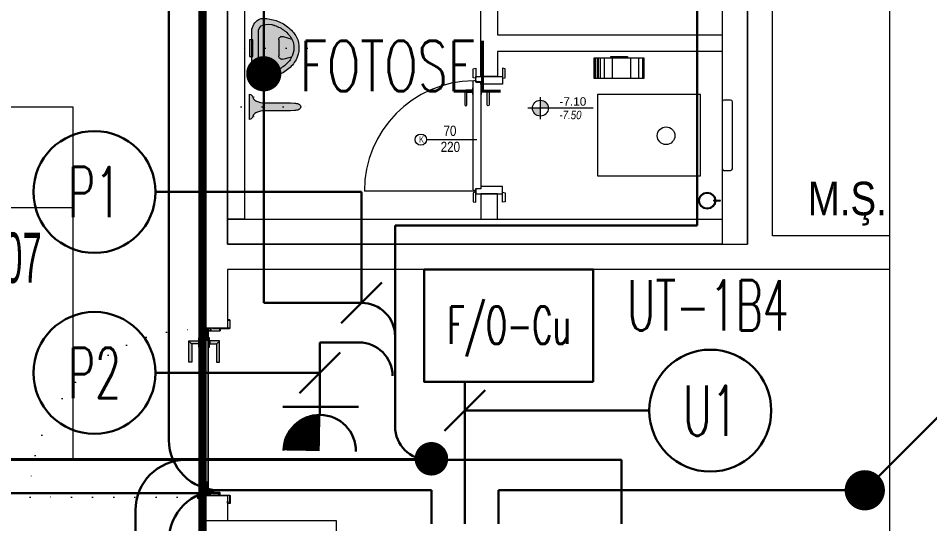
# Model space of a CAD drawing. Header units: metres. Extents: x -13194 to 152406, y -14653 to 29421.
# Drawn here: x 61950 to 62494, y 2478 to 2780 of the extents above; entities that cross this region are included whole.
import ezdxf
from ezdxf.enums import TextEntityAlignment as Align

# ---------------------------------------------------------------- set-up
doc = ezdxf.new("R2010")
doc.units = ezdxf.units.M
doc.header["$LTSCALE"] = 100
doc.header["$MEASUREMENT"] = 0
doc.linetypes.add('DOT2', pattern=[0.125, 0, -0.125])
doc.linetypes.add('HIDDEN', pattern=[0.375, 0.25, -0.125])
doc.layers.get('0').update_dxf_attribs({"color": 9, "lineweight": 9})
for name, color, linetype, lineweight in [('00', 9, 'Continuous', 9), ('01', 9, 'Continuous', 9), ('05', 9, 'Continuous', 9), ('05S', 9, 'Continuous', 9), ('06B', 9, 'Continuous', 9), ('06D', 9, 'Continuous', 9), ('10', 9, 'Continuous', 9), ('20', 9, 'DOT2', 9), ('21', 9, 'Continuous', 9), ('21_mahal200', 9, 'Continuous', 9), ('E-ETANŞ PRİZ', 7, 'Continuous', 30), ('E-IP KAMERA RACK KABİN', 7, 'Continuous', 30), ('E-KABLO', 7, 'Continuous', 30), ('E-LINYE', 7, 'Continuous', 30), ('E-OK', 3, 'Continuous', 30), ('E-YAZI', 7, 'Continuous', 30), ('Kapı', 204, 'Continuous', 9), ('KARA SIVA', 4, 'Continuous', 9), ('PLASTİK BOYA', 30, 'Continuous', 9), ('TEFRİŞ', 9, 'Continuous', 9)]:
    doc.layers.add(name, color=color, linetype=linetype, lineweight=lineweight)
doc.styles.add('Arial', font='arial.ttf', dxfattribs={"height": 2.5})
doc.styles.add('E-YAZI', font='txttw.shx')
doc.styles.add('MuuM_TEXT-ITALIC', font='ARIALNI.TTF')
doc.styles.add('MuuM_TEXT-STANDART', font='ARIALN.TTF')
doc.dimstyles.new('MuuM_DIM200', dxfattribs={"dimscale": 20, "dimtxt": 2, "dimasz": 1, "dimexe": 1, "dimexo": 1, "dimgap": 1, "dimtad": 1, "dimdec": 1, "dimrnd": 0.5, "dimdsep": 46, "dimtxsty": 'MuuM_TEXT-STANDART', "dimblk": 'ARCHTICK', "dimcen": 0, "dimdle": 0.15, "dimclrd": 256, "dimclre": 256, "dimclrt": 256, "dimadec": 0, "dimazin": 0, "dimtfac": 5, "dimtdec": 1, "dimtix": 1, "dimtmove": 2, "dimatfit": 3, "dimldrblk": 'DOT', "dimfxl": 3, "dimfxlon": 1, "dimtolj": 1, "dimlwd": -1, "dimlwe": -1, "dimarcsym": 0})

# ---------------------------------------------------------------- blocks, each defined once
blk = doc.blocks.new('100_ETANŞ PRİZ')
at = {"layer": 'E-ETANŞ PRİZ', "color": 4}
for p, q in [((-1.223023227008525, 2.136300217214738), (1.279205538914538, 2.136300217214738)), ((0, 2.400173244881443), (0, 0))]:
    blk.add_line(p, q, dxfattribs=at)
at = {"layer": 'E-ETANŞ PRİZ', "color": 4, "const_width": 1.200000000069849}
blk.add_lwpolyline([(0.0104714438784868, 3.000264618603978, -0.4142135623730951), (-0.5999086171505043, 3.589701791875995)], format="xyb", dxfattribs=at)
at = {"layer": 'E-ETANŞ PRİZ', "color": 4}
blk.add_arc((0, 3.600173235725378), 1.199999990853849, 180.755130769776, 0.7551307697759941, dxfattribs=at)
blk = doc.blocks.new('FO CU DÖNÜŞTÜRÜCÜ')
at = {"layer": 'E-IP KAMERA RACK KABİN', "color": 4}
blk.add_lwpolyline([(25.20000000024448, 0), (25.20000000024448, 33.59999999991852), (-25.20000000024448, 33.59999999991852), (-25.20000000024448, 0)], close=True, dxfattribs=at)
at = {"layer": 'E-IP KAMERA RACK KABİN', "color": 3, "style": 'E-YAZI', "width": 0.6}
blk.add_text('F/O-Cu', height=11.199999999972, dxfattribs=at).set_placement((-18.32511076197552, 11.34156584205338))
blk = doc.blocks.new('*U205')
at = {"layer": 'E-OK', "color": 3, "linetype": 'Continuous'}
blk.add_line((-126.2972928154189, -126.2164830618098), (-3.41e-14, -4.55e-14), dxfattribs=at)
at = {"layer": 'E-OK', "color": 4, "linetype": 'Continuous', "const_width": 29.99999988824129}
blk.add_lwpolyline([(-14.99999994412068, -4.55e-14, 1), (14.99999994412061, -4.55e-14, 1)], format="xyb", close=True, dxfattribs=at)
at = {"layer": 'E-OK', "color": 3, "linetype": 'Continuous'}
blk.add_solid([(-112.1596838169172, -140.3631438887791), (-140.4349018139206, -112.069822234839), (-211.1772569867689, -211.0421378427051)], dxfattribs=at)
blk = doc.blocks.new('p-kolon_80x80')
blk.add_lwpolyline([(-40, -40), (40, -40), (40, 40), (-40, 40)], close=True)
blk = doc.blocks.new('1.bod.mimari.elk')
at = {"layer": '01'}
blk.add_lwpolyline([(6509.999995712336, -5630.000000000002), (6509.999995712336, -5630.000000000002), (6509.999995712336, -5630.000000000002), (6509.999995712424, -6180.000004305961), (6779.999995712424, -6180.000004305961), (6779.999995712365, -5630.000000000002), (6779.999995712365, -5630.000000000002), (6779.999995712365, -5630.000000000002), (6819.999995712365, -5630.000000000002), (6819.999995712424, -6230.000004305961), (6469.999995712424, -6230.000004305961), (6469.999995712336, -5630.000000000002), (6509.999995712336, -5630.000000000002)], dxfattribs=at)
blk.add_blockref('p-kolon_80x80', (6099.999995712424, -6190.000004305961), dxfattribs=at)
blk = doc.blocks.new('gr-p-barel kilitli kapı kolu')
at = {"layer": '05S'}
h = blk.add_hatch(color=256, dxfattribs=at)
h.paths.add_polyline_path([(1.300000000000181, 0.8000000000001818), (-1.300000000000181, 0.8000000000001818), (-1.300000000000181, 0.7000000000002728), (1.300000000000181, 0.7000000000007276)])
h.paths.add_polyline_path([(2.75, 0.7000000000002728), (-2.75, 0.7000000000002728), (-2.75, 0), (2.75, 0)])
h.paths.add_polyline_path([(-11.69999999999709, 4.899999999999181), (-11.699999999998, 6.700000000000728), (0.9000000000005456, 6.700000000000728), (0.8999999999996362, 0.8000000000001818), (-0.8999999999996362, 0.7999999999997272), (-0.8999999999996362, 4.90000000000009)])
at = {"flags": 128}
for points in [[(-0.8999999999996362, 0.8000000000001818), (-0.8999999999996362, 4.900000000000545), (-11.69999999999891, 4.90000000000009), (-11.69999999999891, 6.700000000000273), (0.9000000000005456, 6.700000000000728), (0.8999999999996362, 0.8000000000001818)], [(-0.8000000000001818, 5), (0.8000000000001818, 6.600000000000362)]]:
    blk.add_lwpolyline(points, dxfattribs=at)
blk.add_lwpolyline([(-2.75, 0), (-2.75, 0.6999999999998181), (2.75, 0.7000000000002728), (2.75, 0)])
blk.add_lwpolyline([(-1.300000000000181, 0.7000000000002728), (1.300000000000181, 0.7000000000002728), (1.300000000000181, 0.8000000000001818), (-1.300000000000181, 0.8000000000001818)], close=True)
blk = doc.blocks.new('prf-scr2')
at = {"linetype": 'DOT2', "ltscale": 10}
blk.add_line((0, 0.1857142500000009), (-1e-16, -1.064285649999999), dxfattribs=at)
for p, q in [((0.09163645, -0.2441290999999978), (-0.0916364500000001, -0.2046380999999997)), ((-0.0916364500000001, -0.2439350999999988), (0.09163645, -0.2834260999999969)), ((0.09163645, -0.3231106000000011), (-0.0916364500000001, -0.2836195999999972)), ((-0.0916364500000001, -0.3229165999999964), (0.09163645, -0.3624076000000003)), ((0.09163645, -0.4020920499999989), (-0.0916364500000001, -0.3626011000000005)), ((-0.0916364500000001, -0.4018980999999997), (0.09163645, -0.4413891000000035)), ((0.09163645, -0.481073749999996), (-0.0916364500000001, -0.4415827499999978)), ((-0.0916364500000001, -0.4808798000000082), (0.09163645, -0.5203708500000005)), ((0.09163645, -0.5600555500000042), (-0.0916364500000001, -0.5205644500000006)), ((-0.0916364500000001, -0.5598615499999994), (0.09163645, -0.5993525500000034)), ((0.09163645, -0.6390373000000011), (-0.0916364500000001, -0.5995462500000088)), ((-0.0916364500000001, -0.6388432500000079), (0.09163645, -0.6783342500000061)), ((0.09163645, -0.7180189000000042), (-0.0916364500000001, -0.6785278500000061)), ((-0.0916364500000001, -0.7178253000000041), (0.09163645, -0.7573160000000088)), ((0.0552420499999996, -0.8362981999999988), (-0.0804827000000004, -0.7641103499999986)), ((-0.0690517, -0.7968069000000071), (0.0552420499999996, -0.8362981999999988)), ((0.09163645, -0.1651476000000059), (0, -0.1454021000000068)), ((0, -0.184699100000006), (0.09163645, -0.2044445999999993))]:
    blk.add_line(p, q)
blk.add_lwpolyline([(0.2314285999999996, 0), (-0.2314285999999996, 0), (-0.2314285999999996, -0.0100617499999998), (-0.1200000000000003, -0.1428571000000034), (0.1200000000000003, -0.1428571499999975), (0.2314285999999996, -0.0100617499999999), (0.2314285999999996, 0)], close=True)
for points in [[(0.2314285999999996, -0.0100617499999999), (-0.2314285999999996, -0.0100617499999998)], [(-0.0916364500000001, -0.1428571059091098), (-0.0916364500000001, -0.2046379999999999), (-0.1200003499999994, -0.2210138499999971), (-0.1200003499999994, -0.227559350000007), (-0.0916364500000001, -0.2439350999999988), (-0.0916364500000001, -0.2836194999999975), (-0.1200003499999994, -0.2999953500000004), (-0.1200003499999994, -0.3065408499999989), (-0.0916364500000001, -0.3229165999999964), (-0.0916364500000001, -0.3626010000000008), (-0.1200003499999994, -0.3789767999999981), (-0.1200003499999994, -0.3855223499999965), (-0.0916364500000001, -0.4018980999999997), (-0.0916364500000001, -0.4415827000000036), (-0.1200003499999994, -0.4579585000000009), (-0.1200003499999994, -0.4645040499999994), (-0.0916364500000001, -0.4808798000000082), (-0.0916364500000001, -0.5205644500000006), (-0.1200003499999994, -0.5369402000000038), (-0.1200003499999994, -0.5434858500000077), (-0.0916364500000001, -0.5598615499999994), (-0.0916364500000001, -0.5995461500000033), (-0.1200003499999994, -0.6159219500000006), (-0.1200003499999994, -0.6224674999999991), (-0.0916364500000001, -0.6388432500000079), (-0.0916364500000001, -0.6785278500000061), (-0.1200003499999994, -0.6949041500000078), (-0.1200003499999994, -0.7014492000000077), (-0.0916364500000001, -0.7178253000000041), (-0.0916364500000001, -0.7322130000000074), (-0.0804827000000004, -0.7641103499999986), (-0.0974138499999996, -0.7738857499999995), (-0.0974138499999996, -0.7804311500000041), (-0.0690517, -0.7968069000000071), (-0.0082380000000001, -0.9441533999999989), (-1e-16, -0.95), (0.008237999999999999, -0.9441533999999989), (0.0834733999999997, -0.7555572500000495), (0.09163645, -0.7573160000000088), (0.1200003499999994, -0.7409402999999998), (0.1200003499999994, -0.7343950500000063), (0.09163645, -0.7180189000000042), (0.09163645, -0.6783342500000061), (0.1200003499999994, -0.6619585000000087), (0.1200003499999994, -0.6554130500000043), (0.09163645, -0.6390371500000072), (0.09163645, -0.5993525500000034), (0.1200003499999994, -0.5829768000000002), (0.1200003499999994, -0.5764312499999961), (0.09163645, -0.5600554500000045), (0.09163645, -0.5203708500000005), (0.1200003499999994, -0.5039951500000086), (0.1200003499999994, -0.4974494999999991), (0.09163645, -0.481073749999996), (0.09163645, -0.4413891000000035), (0.1200003499999994, -0.4250134500000002), (0.1200003499999994, -0.4184677999999963), (0.09163645, -0.4020920499999989), (0.09163645, -0.3624076000000003), (0.1200003499999994, -0.3460319499999969), (0.1200003499999994, -0.3394862999999987), (0.09163645, -0.3231106000000011), (0.09163645, -0.2834260999999969), (0.1200003499999994, -0.2670504499999993), (0.1200003499999994, -0.2605048000000067), (0.09163645, -0.2441290999999978), (0.09163645, -0.2044445999999993), (0.1200003499999994, -0.1880689500000073), (0.1200003499999994, -0.1815233000000035), (0.09163645, -0.1651476000000059), (0.09163645, -0.1428571440909536)]]:
    blk.add_lwpolyline(points)
blk = doc.blocks.new('K-SAC-01')
at = {"layer": '10'}
for points in [[(-4.599999999999454, 16.20000000000027, -0.4142135623730951), (-4.49999999999909, 16.29999999999973), (-0.0999999999989996, 16.29999999999973, -0.4142135623730951), (9.095e-13, 16.19999999999936), (9.095e-13, 5.900000000000089), (0.2000000000007276, 5.900000000000089), (0.2000000000007276, 16.19999999999936, 0.4142135623730951), (-0.0999999999989996, 16.49999999999954), (-4.49999999999909, 16.49999999999954, 0.4142135623730951), (-4.799999999999272, 16.20000000000027), (-4.799999999999272, 15.30000000000018, 0.4142135623730951), (-4.49999999999909, 15), (-3.399999999999636, 15), (-3.399999999999636, 15.19999999999981), (-4.49999999999909, 15.19999999999981, -0.4142135623730951), (-4.599999999999454, 15.30000000000018)], [(104.6000000000012, 16.20000000000027, 0.4142135623730951), (104.5000000000009, 16.29999999999973), (100.1000000000008, 16.29999999999973, 0.4142135623730951), (100.0000000000009, 16.19999999999936), (100.0000000000009, 5.900000000000089), (99.80000000000109, 5.900000000000089), (99.80000000000109, 16.19999999999936, -0.4142135623730951), (100.1000000000008, 16.49999999999954), (104.5000000000009, 16.49999999999954, -0.4142135623730951), (104.8000000000011, 16.20000000000027), (104.8000000000011, 15.30000000000018, -0.4142135623730951), (104.5000000000009, 15), (103.4000000000014, 15), (103.4000000000014, 15.19999999999981), (104.5000000000009, 15.19999999999981, 0.4142135623730951), (104.6000000000012, 15.30000000000018)], [(0.2000000000007276, 10.29999999999972, -0.4142135623730951), (0.5000000000009095, 10.59999999999991), (1.500000000000909, 10.59999999999991, -0.4142135623730951), (1.800000000001091, 10.29999999999972), (1.800000000001091, 3.90000000000009, -0.4142135623730951), (1.500000000000909, 3.599999999999909, -0.4142135623730951), (1.200000000000727, 3.90000000000009), (1.200000000000727, 4.799999999999726), (0.2000000000007276, 4.800000000000182), (0.2000000000007276, -1.199999999999818, -0.4142135623730951), (-0.0999999999994543, -1.5), (-4.49999999999909, -1.5, -0.4142135623730951), (-4.799999999999272, -1.199999999999818), (-4.799999999999272, -0.2999999999997271, -0.4142135623730951), (-4.49999999999909, 0), (-3.399999999999636, 0), (-3.399999999999636, -0.1999999999998181), (-4.49999999999909, -0.1999999999998181, 0.4142135623730951), (-4.599999999999454, -0.2999999999997271), (-4.599999999999454, -1.199999999999818, 0.4142135623724291), (-4.49999999999909, -1.300000000000181), (-0.0999999999994543, -1.299999999999727, 0.4142135623730951), (0, -1.199999999999818), (9.095e-13, 5), (1.400000000000545, 5), (1.400000000000545, 3.90000000000009, 0.4142135623730951), (1.500000000000909, 3.799999999999727, 0.4142135623730951), (1.600000000000363, 3.90000000000009), (1.600000000000363, 10.29999999999972, 0.4142135623730951), (1.500000000000909, 10.40000000000009), (0.5000000000009095, 10.40000000000009, 0.4142135623730951), (0.4000000000005457, 10.29999999999972), (0.4000000000005457, 9.40000000000009), (0.2000000000007276, 9.40000000000009)], [(99.80000000000109, 10.29999999999972, 0.4142135623730951), (99.50000000000091, 10.59999999999991), (98.50000000000091, 10.59999999999991, 0.4142135623730951), (98.20000000000073, 10.29999999999972), (98.20000000000073, 3.90000000000009, 0.4142135623730951), (98.50000000000091, 3.599999999999909, 0.4142135623730951), (98.80000000000109, 3.90000000000009), (98.80000000000109, 4.799999999999726), (99.80000000000109, 4.800000000000182), (99.80000000000109, -1.199999999999818, 0.4142135623730951), (100.1000000000012, -1.5), (104.5000000000009, -1.5, 0.4142135623730951), (104.8000000000011, -1.199999999999818), (104.8000000000011, -0.2999999999997271, 0.4142135623730951), (104.5000000000009, 0), (103.4000000000014, 0), (103.4000000000014, -0.1999999999998181), (104.5000000000009, -0.1999999999998181, -0.4142135623730951), (104.6000000000012, -0.2999999999997271), (104.6000000000012, -1.199999999999818, -0.4142135623724291), (104.5000000000009, -1.300000000000181), (100.1000000000012, -1.299999999999727, -0.4142135623730951), (100.0000000000018, -1.199999999999818), (100.0000000000009, 5), (98.60000000000127, 5), (98.60000000000127, 3.90000000000009, -0.4142135623730951), (98.50000000000091, 3.799999999999727, -0.4142135623730951), (98.40000000000143, 3.90000000000009), (98.40000000000143, 10.29999999999972, -0.4142135623730951), (98.50000000000091, 10.40000000000009), (99.50000000000091, 10.40000000000009, -0.4142135623730951), (99.60000000000127, 10.29999999999972), (99.60000000000127, 9.40000000000009), (99.80000000000109, 9.40000000000009)], [(-0.3789291877892538, -2.01380615643302), (1.000000000000909, -1.372447916059172), (1.000000000000909, 1.5), (1.200000000000727, 1.5), (1.200000000000727, -1.5), (-0.2699583792127669, -2.183697123727142, -14.79600197240014)]]:
    blk.add_lwpolyline(points, format="xyb", close=True, dxfattribs=at)
for points in [[(98.80000000000244, 0.1499999999932697), (98.80000000000244, 2.149999999993269), (99.10000000000174, 2.149999999993269), (99.10000000000174, 3.193404064993047), (1.500000000001364, 3.193404064993047), (1.500000000001364, 2.149999999993269), (1.800000000001546, 2.149999999993269), (1.800000000001546, 0.1499999999932697), (1.500000000001364, 0.1499999999932697), (1.500000000001364, 1.850000000004911), (1.200000000001182, 1.850000000004911), (1.200000000001182, 3.493404064995957), (99.40000000000099, 3.493404064995957), (99.40000000000099, 1.850000000004911), (99.10000000000174, 1.850000000004911), (99.10000000000174, 0.1499999999932697)], [(98.80000000000244, 2.149999999993269), (98.80000000000244, 0.1499999999932697), (99.40000000000099, 0.1499999999932697), (99.40000000000099, -1.500000000000909), (1.200000000001182, -1.500000000000909), (1.200000000001182, 0.1499999999932697), (1.800000000001546, 0.1499999999932697), (1.800000000001546, 2.149999999993269), (2.100000000000818, 2.149999999993269), (2.100000000000818, -0.1499999999950887), (1.500000000001364, -0.1499999999950887), (1.500000000001364, -1.199999999997999), (99.10000000000174, -1.199999999997999), (99.10000000000174, -0.1499999999950887), (98.50000000000135, -0.1499999999950887), (98.50000000000135, 2.149999999993269), (98.80000000000244, 2.149999999993269)]]:
    blk.add_lwpolyline(points, dxfattribs=at)
for points in [[(2.100000000000818, 2.99999999999909), (8.100000000000819, 2.99999999999909), (8.100000000000819, -1.000000000000909), (2.100000000000818, -1.000000000000909)], [(2.400000000001, 2.69999999999618), (7.800000000001546, 2.69999999999618), (7.800000000001546, -0.6999999999979992), (2.400000000001, -0.6999999999979992)], [(98.50000000000135, 2.99999999999909), (92.50000000000135, 2.99999999999909), (92.50000000000135, -1.000000000000909), (98.50000000000135, -1.000000000000909)], [(98.20000000000029, 2.69999999999618), (92.80000000000246, 2.69999999999618), (92.80000000000246, -0.6999999999979992), (98.20000000000029, -0.6999999999979992)]]:
    blk.add_lwpolyline(points, close=True, dxfattribs=at)
blk.add_circle((-0.9499999999989086, -2.49999349423706), 0.55, dxfattribs=at)
at = {"layer": '20', "linetype": 'HIDDEN'}
for points in [[(-0.1999999999989086, -1.299999999999727), (-0.1999999999989086, 0), (-1.699999999998908, 0), (-1.699999999998908, -1.299999999999727)], [(-0.3999999999987267, -1.990091542878417), (-0.3999999999987267, -0.2000000000002728), (-1.49999999999909, -0.2000000000002728), (-1.49999999999909, -1.990091542878417)]]:
    blk.add_lwpolyline(points, dxfattribs=at)
at = {"layer": '20'}
blk.add_lwpolyline([(-0.9499999999993632, -2.499993494238424), (-0.9499999999989086, -102.8549758667554)], dxfattribs=at)
blk.add_arc((-0.9499999999989086, -2.49999349423706), 100.3549823725184, 270, 1.513139558785166, dxfattribs=at)
at = {"layer": '06B'}
blk.add_blockref('gr-p-barel kilitli kapı kolu', (91.40000000628015, 3.506028542890817), dxfattribs=at)
at = {"layer": '06B', "xscale": -1, "rotation": 180}
blk.add_blockref('gr-p-barel kilitli kapı kolu', (91.40000000628015, -1.506028542878084), dxfattribs=at)
at = {"layer": '10', "xscale": -1, "rotation": 90}
blk.add_blockref('prf-scr2', (1.500000000001364, 0.9999999999990904), dxfattribs=at)
at = {"layer": '10', "rotation": 270}
blk.add_blockref('prf-scr2', (99.10000000000174, 1.221629659781683), dxfattribs=at)
blk = doc.blocks.new('_ArchTick')
at = {"color": 0, "linetype": 'ByBlock', "const_width": 0.15}
blk.add_lwpolyline([(-0.5, -0.5), (0.5, 0.5)], dxfattribs=at)
blk = doc.blocks.new('_Dot')
at = {"color": 0, "linetype": 'ByBlock', "lineweight": -2}
blk.add_line((-0.5, 0), (-1, 0), dxfattribs=at)
at = {"color": 0, "linetype": 'ByBlock', "const_width": 0.5}
blk.add_lwpolyline([(-0.25, 0, 1), (0.25, 0, 1)], format="xyb", close=True, dxfattribs=at)
blk = doc.blocks.new('0_roomno2')
blk.add_lwpolyline([(19.375, -10.50000000000218), (0, -10.50000000000218), (0, 0), (19.375, 0)], close=True)
for points in [[(0, -3.000000000001455), (19.375, -3.000000000001455)], [(8.125, -3.000000000001455), (8.125, -10.50000000000218)], [(11.875, -3.000000000001455), (11.875, -10.50000000000218)], [(15.625, -3.000000000001455), (15.625, -10.50000000000218)], [(0, -6.750000000001456), (8.125, -6.750000000001456)]]:
    blk.add_lwpolyline(points)
at = {"style": 'MuuM_TEXT-STANDART', "width": 0.6}
blk.add_text('H:', height=1.5, dxfattribs=at).set_placement((0.3500000000000001, -8.607952679349546), align=Align.MIDDLE_LEFT)
at = {"style": 'Arial'}
blk.add_attdef('ODANO', (0, 1.170000000001164), '', height=2, dxfattribs=at)
blk.add_attdef('MEKANADI', text='', height=2, dxfattribs=at).set_placement((0.3500000000000002, -3.000000000001455), align=Align.BOTTOM_LEFT)
at = {"style": 'MuuM_TEXT-STANDART', "width": 0.6}
for tag, p in [('YER01', (10, -4.500000000001455)), ('TAVAN01', (13.75, -4.500000000001455)), ('DUVAR01', (17.5, -4.500000000001455)), ('YER02', (10, -6.750000000001456)), ('TAVAN02', (13.75, -6.750000000001456)), ('DUVAR02', (17.5, -6.750000000001456)), ('YER03', (10, -9.000000000001457)), ('TAVAN03', (13.75, -9.000000000001457)), ('DUVAR03', (17.5, -9.000000000001457))]:
    blk.add_attdef(tag, text='', height=1.5, dxfattribs=at).set_placement(p, align=Align.MIDDLE_CENTER)
for tag, p in [('M2', (0.3500000000000001, -4.875000000001455)), ('TEMIZTAVANYUKSEKLIGI', (1.799999999999999, -8.607952679349546))]:
    blk.add_attdef(tag, text='', height=1.5, dxfattribs=at).set_placement(p, align=Align.MIDDLE_LEFT)
blk = doc.blocks.new('p-t.kağıtlığı')
at = {"layer": 'TEFRİŞ'}
h = blk.add_hatch(dxfattribs=at)
h.set_pattern_fill('CYL', color=256, scale=30, angle=-89.99999999999999, style=0)
h.set_pattern_definition([(270, (-14.39999999999963, 13), (30, 6.7e-15), []), (270, (-13.80000000000018, 13), (30, 6.7e-15), []), (270, (-12.59999999999945, 13), (30, 6.7e-15), []), (270, (-10.19999999999982, 13), (30, 6.7e-15), []), (270, (-5.399999999999636, 13), (30, 6.7e-15), []), (270, (5.400000000000542, 13), (30, 6.7e-15), []), (270, (10.19999999999982, 13), (30, 6.7e-15), []), (270, (12.60000000000036, 13), (30, 6.7e-15), []), (270, (13.80000000000018, 13), (30, 6.7e-15), []), (270, (14.40000000000054, 13), (30, 6.7e-15), [])])
h.paths.add_polyline_path([(-15, 1), (15, 1), (15, 13), (-15, 13)])
for points in [[(-15, 1), (15, 1), (15, 13), (-15, 13)], [(5, 1), (5, 0), (-5, 0), (-5, 1)]]:
    blk.add_lwpolyline(points, close=True, dxfattribs=at)
blk = doc.blocks.new('San-p-uripart')
at = {"layer": '05S'}
h = blk.add_hatch(color=256, dxfattribs=at)
edge = h.paths.add_edge_path()
edge.add_line((0, 0), (-7.502701282911726, 0))
edge.add_arc((-5.709877322929968, -0.0991818855945894), 1.795565314299233, 176.8335336137003, 251.0946557253123)
edge.add_arc((-8.442650596654858, -8.078530705955927), 6.638772677657441, 57.0297629489329, 71.09465572531082, ccw=False)
edge.add_arc((-7.040729375654334, -5.917304325401346), 4.062674353079212, 23.36070373810901, 57.02976294893671, ccw=False)
edge.add_arc((-13.70585418392875, -8.796135696042256), 11.32294699055403, -0.7682051098128113, 23.360703738108384, ccw=False)
edge.add_arc((402.5469214286236, -14.37746602216248), 404.967245607545, 179.231794890187, 181.7550775583132)
edge.add_arc((11.77246903945706, -25.27573944187134), 14.08342795668617, 186.1332779337883, 196.4356805880288)
edge.add_arc((0.2055674033981631, -28.52261435773835), 2.076566262679214, 200.8138809635047, 264.3187619893651)
edge.add_arc((-0.2055674033981631, -28.52261435773835), 2.076566262679214, 275.6812380106349, 339.1861190364953)
edge.add_arc((-11.77246903945706, -25.27573944187134), 14.08342795668617, 343.5643194119712, 353.8667220662117)
edge.add_arc((-402.5469214286236, -14.37746602216248), 404.967245607545, 358.2449224416866, 360.768205109813)
edge.add_arc((13.70585418392875, -8.796135696042256), 11.32294699055404, 156.6392962618916, 180.7682051098129, ccw=False)
edge.add_arc((7.040729375654334, -5.917304325401346), 4.062674353079213, 122.9702370510633, 156.639296261891, ccw=False)
edge.add_arc((8.442650596654858, -8.078530705955927), 6.638772677657441, 108.90534427468921, 122.97023705106719, ccw=False)
edge.add_arc((5.709877322929968, -0.0991818855945894), 1.795565314299232, 288.9053442746877, 363.1664663862996)
edge.add_line((7.502701282912312, 0), (5.853095785823825e-13, 0))
at = {"linetype": 'DOT2'}
for p, q in [((-5.770817504173462, -2.733077667144243), (-5.770817504173462, 3.350195222110413)), ((0, 5), (0, -40.49999999999636)), ((5.770817504173462, -2.733077667144243), (5.770817504173462, 3.350195222110413))]:
    blk.add_line(p, q, dxfattribs=at)
blk.add_lwpolyline([(0, 0), (-7.502701282912312, 0, 0.3358627193216691), (-6.291650653194663, -1.797885682644845, -0.0614468324515553), (-4.829808567523286, -2.508909970380043, -0.1479750645966862), (-3.311085466844815, -4.306379369778366, -0.1056729534655511), (-2.383924922236474, -8.947945920119308, 0.011010342516257), (-2.230346181717322, -26.78043505654569, 0.0449830156324357), (-1.735481351159251, -29.26048777216966, 0.2844088340516868), (0, -30.58898060938736, 0.2844088340516868), (1.735481351159251, -29.26048777216966, 0.0449830156324357), (2.230346181717322, -26.78043505654569, 0.011010342516257), (2.383924922236474, -8.947945920119308, -0.1056729534655511), (3.311085466844815, -4.306379369778366, -0.1479750645966862), (4.829808567523286, -2.508909970380043, -0.0614468324515553), (6.291650653194663, -1.797885682644845, 0.3358627193216691), (7.502701282912312, 0)], format="xyb", close=True)
blk = doc.blocks.new('v-k-pisuar01-p-s')
at = {"layer": '05S'}
h = blk.add_hatch(color=256, dxfattribs=at)
edge = h.paths.add_edge_path()
edge.add_line((11.42270253094102, 3.638e-12), (-11.42270253094102, 3.638e-12))
edge.add_arc((-9.830791421985849, -8.150053224959265), 8.304068192672245, 101.052160196956, 157.7110542586413)
edge.add_arc((-8.698184620976463, -7.002620211645987), 9.040695939314752, 167.2054471598568, 179.9865996109631)
edge.add_arc((3.698906807148886, -6.994059835495138), 21.43778808926014, 180.0172277376221, 200.174822931414)
edge.add_arc((4.927594309561754, -7.521959883539237), 22.42787110088592, 197.8257412586595, 217.822754149149)
edge.add_arc((2.836417373735457, -9.145373557403216), 19.78051526280616, 217.8227541491555, 241.917258812392)
edge.add_arc((-0.7404978676677274, -15.84919987251851), 12.18212004358895, 241.9172588123764, 274.1094109938937)
edge.add_arc((0.011119686978418, -13.43780789287848), 14.56269787259692, 270.4775210897593, 298.0827411875948)
edge.add_arc((-1.900854454888758, -9.854401046221028), 18.62428004557212, 298.082741187634, 322.1772458508703)
edge.add_arc((-4.90535493561765, -7.521959883539237), 22.4278711008861, 322.1772458508511, 342.1742587413403)
edge.add_arc((-3.676667433204783, -6.994059835495138), 21.43778808926036, 339.8251770685861, 359.9827722623778)
edge.add_arc((10.17531421099374, -6.921057905034102), 7.586221502296683, 359.3999502511719, 374.6647735631948)
edge.add_arc((9.830791421987668, -8.150053224962901), 8.304068192673494, 22.28894574136448, 78.94783980325458)
at = {"linetype": 'DOT2'}
blk.add_line((0, -33), (0, 5), dxfattribs=at)
for p, q in [((-5.065933825182582, -16.00050576547437), (4.657896394137424, -16.00050576547437)), ((-6.984664828327367, -18.56483841345834), (-5.466074508258316, -23.72804550169167)), ((6.590366273341714, -18.51583106659382), (5.18733824030096, -23.77718619049119))]:
    blk.add_line(p, q)
for points in [[(11.42270253094102, 3.638e-12), (-11.42270253094102, 3.638e-12, 0.2523838902471173), (-17.51440381128668, -5.000505765474372, 0.0558261851845719), (-17.73888031302704, -7.000505765474372, 0.0881816074474143), (-16.42355859140844, -14.38764789839843, 0.0874755300532864), (-12.78843996554497, -21.27519701816345, 0.1055211629797704), (-6.475183890102925, -26.5971031555091, 0.1413959180004252), (0.1324883970701194, -28, 0.1210364073534051), (6.866453540200382, -26.28602049577967, 0.1055211629797702), (12.81067933948907, -21.27519701816345, 0.0874755300532857), (16.44579796535254, -14.38764789839843, 0.0881816074474134), (17.76111968697296, -7.000505765474372, 0.0667040249175728), (17.5144038112885, -5.000505765474372, 0.2523838902480677), (11.42270253091192, 7.276000000000001e-12)], [(13.56758272037041, -13.46927878739734, 0.1723745183359662), (13.81327216784484, -6.517616360626562, 0.2523838902480677), (10.65589230152181, -3.925812281813703), (-10.65589230153637, -3.925812281817343, 0.2523838902471173), (-13.81327216784484, -6.517616360626562, 0.1723745183359663), (-13.56758272037041, -13.46927878739734, 0.0874755300532832), (-10.41870533553083, -19.43553460801922, 0.1055211629797738), (-5.062945461508205, -23.9502970385438, 0.1440043722371133), (0.0111196869729611, -25.00050576547437, 0.1231510465558739), (5.454215111603843, -23.63921437881436, 0.1055211629797774), (10.44094470947493, -19.43553460801922, 0.0874755300532832), (13.58982209431451, -13.46927878739734)]]:
    blk.add_lwpolyline(points, format="xyb")
blk.add_lwpolyline([(-5, -0.500000000003638), (-5, 1.49999999999636), (5, 1.49999999999636), (5, -0.500000000003638)], close=True)
for centre, radius, start, end in [((1.160594533739639, -7.479771511072612), 15.89947806192441, 200.6505748287934, 202.1300987202021), ((-5.065933825182582, -18.00050576547437), 2, 90, 196.3895403340701), ((4.657896394137424, -18.00050576547437), 2, 345.0685828217818, 90), ((-1.138355159795537, -7.479771511072612), 15.89947806192436, 337.8699012797978, 339.3494251712066)]:
    blk.add_arc(centre, radius, start, end)
at = {"layer": '05S'}
blk.add_solid([(-5, 1.49999999999636), (-5, -0.500000000003638), (5, 1.49999999999636), (5, -0.500000000003638)], dxfattribs=at)
blk = doc.blocks.new('dsfsdfsdfsdfsdfsdf')
at = {"layer": 'Kapı'}
for p, q in [((23771.45181168488, -2062.352248718824), (23755.45181168267, -2062.352248718824)), ((23771.45181168482, -2065.619111331151, 0.6555058768281015), (23768.45181168482, -2065.619111331151, 0.6555058768281015)), ((23772.95181168482, -2064.719111331149, 0.6555058768281015), (23771.45181168482, -2064.41911133111, 0.6555058768281015)), ((23771.45181168482, -2064.41911133111, 0.6555058768281015), (23771.45181168482, -2065.619111331151, 0.6555058768281015)), ((23771.95371590619, -2064.009590223897, 0.6555058768281015), (23837.87079387352, -2064.009590223897, 0.6555058768281015)), ((23772.95181168482, -2064.719111331149, 0.6555058768281015), (23772.95181168482, -2129.919111331008, 0.6555058768281015)), ((23768.45181168482, -2129.019111331028, 0.6555058768281015), (23768.45181168494, -2066.819111331031, 0.6555058768281015)), ((23771.45181168482, -2129.019111331028, 0.6555058768281015), (23768.45181168482, -2129.019111331028, 0.6555058768281015)), ((23771.45181168482, -2130.219111331069, 0.6555058768281015), (23771.45181168482, -2129.019111331028, 0.6555058768281015)), ((23772.95181168482, -2129.919111331008, 0.6555058768281015), (23771.45181168482, -2130.219111331069, 0.6555058768281015)), ((23771.45181168267, -2132.352248718729), (23755.45181168261, -2132.352248718729))]:
    blk.add_line(p, q, dxfattribs=at)
at = {"layer": 'Kapı', "elevation": 0.6555058768281015}
for points in [[(23753.95181168255, -2057.61911133118), (23755.45181168255, -2057.319111331097), (23755.45181168255, -2063.319111331046), (23753.95181168255, -2063.019111330985), (23753.95181168255, -2057.61911133118)], [(23772.95181168476, -2057.61911133118), (23771.45181168482, -2057.319111331097), (23771.45181168482, -2063.319111331046), (23772.95181168476, -2063.019111330985), (23772.95181168476, -2057.61911133118)], [(23753.95181168255, -2137.019111330999), (23755.45181168255, -2137.31911133106), (23755.45181168255, -2131.319111331133), (23753.95181168255, -2131.619111331172), (23753.95181168255, -2137.019111330999)], [(23772.95181168482, -2137.019111330999), (23771.45181168482, -2137.31911133106), (23771.45181168482, -2131.319111331133), (23772.95181168482, -2131.619111331172), (23772.95181168482, -2137.019111330999)]]:
    blk.add_lwpolyline(points, dxfattribs=at)
for points in [[(23771.45181168482, -2062.319111331046), (23755.45181168255, -2062.319111331046), (23755.45181168255, -2066.819111331031), (23768.45181168482, -2066.819111331031), (23768.45181168482, -2065.419111330928), (23771.45181168482, -2065.419111330928)], [(23771.45181168482, -2132.319111330951), (23755.45181168255, -2132.319111330951), (23755.45181168255, -2127.819111331126), (23768.45181168482, -2127.819111331126), (23768.45181168482, -2129.219111331069), (23771.45181168482, -2129.219111331069)]]:
    blk.add_lwpolyline(points, close=True, dxfattribs=at)
for points in [[(23767.95181168482, -2124.21911133112), (23764.05181168485, -2124.21911133112, -0.4142135623730951), (23763.45181168482, -2123.619111330998), (23763.45181168482, -2115.473277997778, -1.000000000000094), (23764.65181168477, -2115.473277997778), (23764.65181168477, -2122.769111331188, 0.4142135623730951), (23764.90181168477, -2123.019111331058), (23767.95181168482, -2123.019111331058)], [(23773.45181168482, -2124.21911133112), (23777.35181168478, -2124.21911133112, 0.4142135623730951), (23777.95181168482, -2123.619111330998), (23777.95181168482, -2115.473277997778, 1.000000000000094), (23776.75181168481, -2115.473277997778), (23776.75181168481, -2122.769111331188, -0.4142135623730951), (23776.50181168481, -2123.019111331058), (23773.45181168482, -2123.019111331058)], [(23768.45181168482, -2121.619111331136), (23768.20181168482, -2121.619111331136, 0.4142135623730951), (23767.95181168482, -2121.869111331027), (23767.95181168482, -2125.369111331172, 0.414213562373091), (23768.20181168482, -2125.619111331063), (23768.45181168482, -2125.619111331063)], [(23772.95181168482, -2125.619111331063), (23773.20181168482, -2125.619111331063, 0.4142135623737115), (23773.45181168482, -2125.369111331172), (23773.45181168482, -2121.869111331027, 0.4142135623724791), (23773.20181168482, -2121.619111331136), (23772.95181168482, -2121.619111331136)]]:
    blk.add_lwpolyline(points, format="xyb", dxfattribs=at)
at = {"layer": 'Kapı'}
blk.add_circle((23771.95371590619, -2064.009590223897, 0.6555058768281015), 0.4999999999999999, dxfattribs=at)
blk.add_arc((23771.95371590619, -2064.009590223897, 0.6555058768281015), 65.91707796733714, 270.8675879280374, 0, dxfattribs=at)
blk = doc.blocks.new('fgvdfgdffffffffffffffffffffffffffffffff')
at = {"layer": 'Kapı'}
blk.add_lwpolyline([(23435.64420767338, -2227.996412656395), (23465.61762177996, -2227.996412656395)], dxfattribs=at)
blk.add_circle((23432.28420767338, -2227.996412656395), 3.359999999999999, dxfattribs=at)
at = {"layer": 'Kapı', "attachment_point": 1, "style": 'MuuM_TEXT-STANDART'}
for s, insert, char_height, width in [('70', (23445.80805638355, -2219.676727744605), 6.047999999999999, 88.79573695206868), ('K', (23431.24663969502, -2226.097197341773), 3.628799999999999, 53.2774421712412), ('220', (23444.11858472365, -2229.276727744605), 6.047999999999999, 88.79573695206868)]:
    blk.add_mtext(s, dxfattribs=dict(at, insert=insert, char_height=char_height, width=width))
blk = doc.blocks.new('0_elevationtarget-p-bk')
h = blk.add_hatch(color=250)
h.paths.add_polyline_path([(1.875, 0, 0.4142135623730951), (0, 1.875), (0, 0)])
h.paths.add_polyline_path([(0, 1e-16), (-1.875, 0, 0.4142135623730951), (0, -1.875)])
blk.add_line((0, -2.625), (0, 2.625))
blk.add_lwpolyline([(12.45343050744122, 0), (-3, 0)])
blk.add_circle((0, 0), 1.875)
at = {"style": 'Arial'}
blk.add_attdef('BITMISKOT', text='', height=2, dxfattribs=at).set_placement((4.5, 0), align=Align.BOTTOM_LEFT)
at = {"style": 'MuuM_TEXT-ITALIC'}
blk.add_attdef('FINISHINGFLOORLEVEL', text='', height=2, dxfattribs=at).set_placement((4.5, -0.592087312414734), align=Align.TOP_LEFT)
blk = doc.blocks.new('RREERGERGBBBB')
at = {"layer": 'TEFRİŞ'}
blk.add_hatch(color=256, dxfattribs=at).paths.add_polyline_path([(-24564.21179301331, -5806.625685495985), (-24567.21179301331, -5806.625685495985), (-24567.21179301331, -5804.625685495985), (-24567.41179301331, -5804.625685495985), (-24567.41179301331, -5806.625685495985), (-24568.41179301331, -5806.625685495985), (-24568.41179301331, -5806.825685495985), (-24567.41179301331, -5806.825685495982), (-24567.41179301331, -5808.825685495982), (-24567.21179301332, -5808.825685495982), (-24567.21179301332, -5806.825685495982), (-24564.21179301332, -5806.825685495982)])
for points in [[(-24564.21179301331, -5806.625685495985), (-24567.21179301331, -5806.625685495985), (-24567.21179301331, -5804.625685495985), (-24567.41179301331, -5804.625685495985), (-24567.41179301331, -5806.625685495985), (-24568.41179301331, -5806.625685495985), (-24568.41179301331, -5806.825685495985), (-24567.41179301331, -5806.825685495982), (-24567.41179301331, -5808.825685495982), (-24567.21179301332, -5808.825685495982), (-24567.21179301332, -5806.825685495982), (-24564.21179301332, -5806.825685495982), (-24564.21179301331, -5806.625685495985)], [(-24567.21179301332, -5806.709182177796), (-24564.21179301332, -5806.709182177796)]]:
    blk.add_lwpolyline(points, dxfattribs=at)
for radius in [5, 4.5]:
    blk.add_circle((-24572.21179301332, -5806.709182177796), radius, dxfattribs=at)
blk = doc.blocks.new('TTTTTTTTTTTTTTTTTTTTTTTTTTTTTTTTTTTTTTTTTTT')
at = {"layer": 'TEFRİŞ'}
blk.add_lwpolyline([(45312.12784115912, 986.7564855874526), (45352.12784115912, 986.7564855874599, 0.4142135623730951), (45353.12784115912, 987.7564855874599), (45353.12784115912, 991.7564855874599, 0.4142135623731339), (45352.12784115912, 992.7564855874599), (45312.12784115912, 992.7564855874599, 0.4142135623730744), (45311.12784115912, 991.7564855874599), (45311.12784115912, 987.7564855874526, 0.4142135623731159)], format="xyb", close=True, dxfattribs=at)
blk = doc.blocks.new('tummmd')
at = {"layer": 'TEFRİŞ'}
blk.add_lwpolyline([(34554.68068337841, 678.7443471117731), (34554.68068337841, 630.2443471117731), (34616.18068337841, 630.2443471117731), (34616.18068337841, 678.7443471117731)], close=True, dxfattribs=at)
blk.add_circle((34595.68108994539, 654.2273290230623), 5.25, dxfattribs=at)
blk = doc.blocks.new('vummok')
blk.add_blockref('tummmd', (15499.22272111267, -1614.183973799555))
at = {"rotation": 270}
blk.add_blockref('TTTTTTTTTTTTTTTTTTTTTTTTTTTTTTTTTTTTTTTTTTT', (49141.64691890363, 44372.43821434292), dxfattribs=at)
at = {"layer": 'KARA SIVA'}
blk.add_blockref('RREERGERGBBBB', (74691.6151977434, 4808.0364015188), dxfattribs=at)
blk = doc.blocks.new('1.bod.mimari1.elk')
at = {"layer": '00'}
for points in [[(6399.999995712424, -6000.000004305961), (6074.999995712424, -6000.000004305961), (6074.999995712424, -6035.000004305961), (6059.999995712424, -6035.000004305961), (6059.999995712424, -5580.000004305961), (6094.999995712365, -5580.000004307503)], [(6094.999995712365, -5595.000004307503), (6074.999995712424, -5595.000004305961), (6074.999995712424, -5985.000004305961), (6384.999995712424, -5985.000004305961)], [(6384.999995712424, -5595.000004305961), (6384.999995712424, -5595.000004305961), (6384.999995712424, -5985.000004305961)], [(6469.999995712424, -5980.000004305961), (6399.999995712424, -5980.000004305961), (6399.999995712424, -5595.000004305961), (6399.999995712424, -5595.000004305961)], [(6074.999995712395, -5970.000004305961), (6074.999995712336, -5760.000004305946), (6084.999995712336, -5760.000004305946), (6084.999995712336, -5970.000004305961), (6074.999995712395, -5970.000004305961)], [(6369.999995712424, -5870.000004305946), (6235.999995712424, -5870.000004305961), (6235.999995712424, -5885.000004305961), (6225.999995712424, -5885.000004305961), (6225.999995712424, -5845.000004305954), (6235.999995712424, -5845.000004305954), (6235.999995712424, -5860.000004305932), (6369.999995712424, -5860.000004305946), (6369.999995712424, -5870.000004305946)], [(6369.999995712424, -5985.000004305961), (6074.999995712395, -5985.000004305961), (6074.999995712395, -5970.000004305961), (6369.999995712424, -5970.000004305961), (6369.999995712424, -5985.000004305961)], [(6469.999995712424, -6000.000004305961), (6399.999995712424, -6000.000004305961)], [(6059.999995712424, -6135.000004305961), (6074.999995712424, -6135.000004305961), (6074.999995712424, -6150.000004305961)], [(6074.999995712424, -6150.000004305961), (6059.999995712424, -6150.000004305961), (6059.999995712424, -6135.000004305961)]]:
    blk.add_lwpolyline(points, dxfattribs=at)
for points in [[(6384.999995712424, -5595.000004305961), (6369.999995712424, -5595.000004305961), (6369.999995712424, -5985.000004305961), (6384.999995712424, -5985.000004305961)], [(6235.999995712424, -5955.000004305962), (6225.999995712424, -5955.000004305962), (6225.999995712424, -5970.000004305961), (6235.999995712424, -5970.000004305961)]]:
    blk.add_lwpolyline(points, close=True, dxfattribs=at)
at = {"layer": '20', "ltscale": 2, "const_width": 5}
blk.add_lwpolyline([(6819.999995712395, -6550.000004305961), (6059.999995712395, -6550.000004305961), (6059.999995712453, -4550.000004305954), (6819.999995712424, -4550.000004305954)], close=True, dxfattribs=at)
at = {"xscale": -1, "rotation": 270}
blk.add_blockref('K-SAC-01', (6059.999995712424, -6135.000004305961), dxfattribs=at)
at = {"layer": '05', "rotation": 180}
blk.add_blockref('p-t.kağıtlığı', (6308.442532157118, -5873.000004305952), dxfattribs=at)
at = {"layer": '21', "xscale": 2.52, "yscale": 2.52, "zscale": 2.52}
blk.add_blockref('0_elevationtarget-p-bk', (6261.535919555026, -5903.8317947468), dxfattribs=at).add_auto_attribs({'BITMISKOT': '-7.10', 'FINISHINGFLOORLEVEL': '-7.50'})
at = {"layer": '21_mahal200'}
ref = blk.add_blockref('0_roomno2', (5595.161778915586, -5903.043050683669), dxfattribs=dict(at, xscale=20, yscale=20, zscale=20))
ref.add_attrib('ODANO', 'B1-36', (5595.161778915586, -5894.398936610558), dxfattribs={"layer": '0', "height": 40, "style": 'Arial'})
ref.add_attrib('MEKANADI', 'ELEK.ODASI', dxfattribs={"layer": '0', "height": 40, "style": 'Arial'}).set_placement((5602.161778915615, -5963.043050683698), align=Align.BOTTOM_LEFT)
ref.add_attrib('M2', '#### m2', dxfattribs={"layer": '0', "height": 30, "style": 'MuuM_TEXT-STANDART', "width": 0.6000000000000001}).set_placement((5602.161778915615, -6000.543050683698), align=Align.MIDDLE_LEFT)
ref.add_attrib('TEMIZTAVANYUKSEKLIGI', '2.90 M', dxfattribs={"layer": '0', "height": 30, "style": 'MuuM_TEXT-STANDART', "width": 0.6000000000000001}).set_placement((5631.161778915615, -6075.20210427066), align=Align.MIDDLE_LEFT)
ref.add_attrib('YER01', 'Y02', dxfattribs={"layer": '0', "height": 30, "style": 'MuuM_TEXT-STANDART', "width": 0.6000000000000001}).set_placement((5795.161778915615, -5993.043050683698), align=Align.MIDDLE_CENTER)
ref.add_attrib('TAVAN01', 'T09', dxfattribs={"layer": '0', "height": 30, "style": 'MuuM_TEXT-STANDART', "width": 0.6000000000000001}).set_placement((5870.161778915586, -5993.043050683698), align=Align.MIDDLE_CENTER)
ref.add_attrib('DUVAR01', 'D07', dxfattribs={"layer": '0', "height": 30, "style": 'MuuM_TEXT-STANDART', "width": 0.6000000000000001}).set_placement((5945.161778915586, -5993.043050683698), align=Align.MIDDLE_CENTER)
at = {"layer": 'KARA SIVA', "rotation": 180}
blk.add_blockref('dsfsdfsdfsdfsdfsdf', (29994.45180739611, -8017.31911563701, -0.6555058768281015), dxfattribs=at)
at = {"layer": 'KARA SIVA'}
blk.add_blockref('fgvdfgdffffffffffffffffffffffffffffffff', (-17242.0663546938, -3694.598977957474), dxfattribs=at)
at = {"layer": 'PLASTİK BOYA'}
blk.add_blockref('vummok', (-43758.40340877866, -4960.310377618172), dxfattribs=at)
at = {"layer": 'TEFRİŞ', "xscale": -1, "rotation": 90}
blk.add_blockref('v-k-pisuar01-p-s', (6089.499995712351, -5868.01100306949), dxfattribs=at)
at = {"layer": 'TEFRİŞ', "linetype": 'ByBlock', "xscale": -1, "rotation": 90}
blk.add_blockref('San-p-uripart', (6087.999995712395, -5903.01100306949), dxfattribs=at)
at = {"layer": '21', "style": 'MuuM_TEXT-STANDART'}
blk.add_text('M.Ş.', height=20, dxfattribs=at).set_placement((6420.996175845066, -5967.72270927327))
at = {"layer": '21_mahal200'}
blk.add_leader([(6196.521861888788, -6113.043050683713), (5982.661778915586, -6113.043050683713)], dimstyle='MuuM_DIM200', override={"dimasz": 1, "dimfxl": 10}, dxfattribs=at)

msp = doc.modelspace()

# ---------------------------------------------------------------- linework, layer by layer
at = {"layer": 'E-KABLO', "color": 4}
for p, q in [((62039.99999571248, 2528.170010004193), (62039.99999571248, 4905.000000000082)), ((62216.52830924912, 2478.170010004189), (62216.52830924912, 2562.800000000158)), ((62070.29999571247, 2496.500000000059), (61795.32768206607, 2496.50000000006)), ((62196.52830924912, 2498.170010004189), (62069.99999571248, 2498.170010004193)), ((62196.52830924912, 2478.170010004189), (62196.52830924912, 2498.170010004189)), ((62236.52830924913, 2498.170010004189), (62454.99999571248, 2498.170010004189)), ((62236.52830924912, 2478.170010004189), (62236.52830924913, 2498.170010004189))]:
    msp.add_line(p, q, dxfattribs=at)
at = {"layer": 'E-KABLO', "color": 6}
for p, q in [((62354.99999571248, 2656.094472008259), (62354.99999571248, 3049.999999999998)), ((62096.55300653039, 2609.999999999995), (62096.55300653039, 3020.174055071486)), ((62174.86088673047, 2536.266280843902), (62174.86088673046, 2656.094472008259)), ((62174.86088673046, 2656.094472008259), (62354.99999571248, 2656.094472008259)), ((62096.55300653039, 2609.999999999995), (62154.86088673046, 2609.999999999995)), ((62153.3344151364, 2586.363326195332), (62129.93357379871, 2586.363326195332)), ((62309.82787533177, 2516.266280843902), (61941.97746784857, 2516.266280843902)), ((62309.82787533177, 2478.170010004189), (62309.82787533177, 2516.266280843902)), ((62019.99999571248, 739.9999999999964), (62019.99999571248, 2486.266280843902))]:
    msp.add_line(p, q, dxfattribs=at)
at = {"layer": 'E-KABLO', "color": 4, "const_width": 10.5}
msp.add_lwpolyline([(62091.30300653039, 2746.716551208017, 1), (62101.80300653039, 2746.716551208017, 1)], format="xyb", close=True, dxfattribs=at)
at = {"layer": 'E-KABLO', "color": 6}
for centre, radius, start, end in [((62154.86088673046, 2589.999999999995), 20, 0, 90), ((62153.3344151364, 2566.363326195332), 20, 0, 90), ((62194.86088673046, 2536.266280843902), 20, 180, 270), ((62049.99999571248, 2486.266280843902), 30, 90, 180)]:
    msp.add_arc(centre, radius, start, end, dxfattribs=at)
at = {"layer": 'E-KABLO', "color": 4}
for centre, start, end in [((62069.99999571248, 2528.170010004193), 180, 270), ((62069.99999571248, 2468.170010004193), 90, 180)]:
    msp.add_arc(centre, 30, start, end, dxfattribs=at)
at = {"layer": 'E-LINYE', "color": 7, "linetype": 'Continuous'}
for p, q in [((62031.95212099215, 2676.164820942297), (62154.86088673046, 2676.164820942297)), ((62154.86088673046, 2609.999999999995), (62154.86088673046, 2676.164820942297)), ((62142.73905619382, 2597.878169467194), (62166.98271726709, 2622.121830532797)), ((62117.81174326208, 2556.090686820642), (62142.05540433535, 2580.334347886244)), ((62031.95212099215, 2568.212517353444), (62129.9335737987, 2568.212517353443)), ((62204.40647871248, 2533.563780750359), (62228.65013978575, 2557.807441815963)), ((62216.52830924912, 2545.685611283161), (62326.48038452087, 2545.685611283161))]:
    msp.add_line(p, q, dxfattribs=at)
for centre in [(61995.5727524246, 2676.164820942297), (61995.5727524246, 2568.212517353444), (62362.85975308843, 2545.685611283161)]:
    msp.add_circle(centre, 36.37936856755654, dxfattribs=at)

# ---------------------------------------------------------------- block references
at = {"layer": '06D'}
for name in ['1.bod.mimari.elk', '1.bod.mimari1.elk']:
    msp.add_blockref(name, (56000.00000000003, 8630.000004305966), dxfattribs=at)
at = {"layer": 'E-ETANŞ PRİZ', "xscale": -18, "yscale": 18, "zscale": 18, "rotation": 180}
msp.add_blockref('100_ETANŞ PRİZ', (62129.9335737987, 2586.363326195332), dxfattribs=at)
at = {"layer": 'E-KABLO', "color": 6, "xscale": 2, "yscale": 2, "zscale": 2}
msp.add_blockref('FO CU DÖNÜŞTÜRÜCÜ', (62242.62925878557, 2562.800000000158), dxfattribs=at)
at = {"layer": 'E-OK', "xscale": -0.4, "yscale": 0.4, "zscale": 0.4, "rotation": 90}
msp.add_blockref('*U205', (62454.99999571248, 2498.170010004189), dxfattribs=at)

# ---------------------------------------------------------------- texts
at = {"layer": 'E-LINYE', "color": 3, "linetype": 'Continuous', "style": 'E-YAZI', "width": 0.6}
for s, p in [('P1', (61995.5727524246, 2676.164820947329)), ('UT-1B4', (62361.35679095238, 2608.456119778197)), ('P2', (61995.5727524246, 2568.212517358475)), ('U1', (62362.85975308843, 2545.685611288193))]:
    msp.add_text(s, height=30, dxfattribs=at).set_placement(p, align=Align.MIDDLE_CENTER)
at = {"layer": 'E-YAZI', "color": 3, "style": 'E-YAZI', "width": 0.7}
msp.add_text('FOTOSEL', height=30, dxfattribs=at).set_placement((62118.07511671535, 2736.422532349821))

doc.saveas('drawing.dxf')
